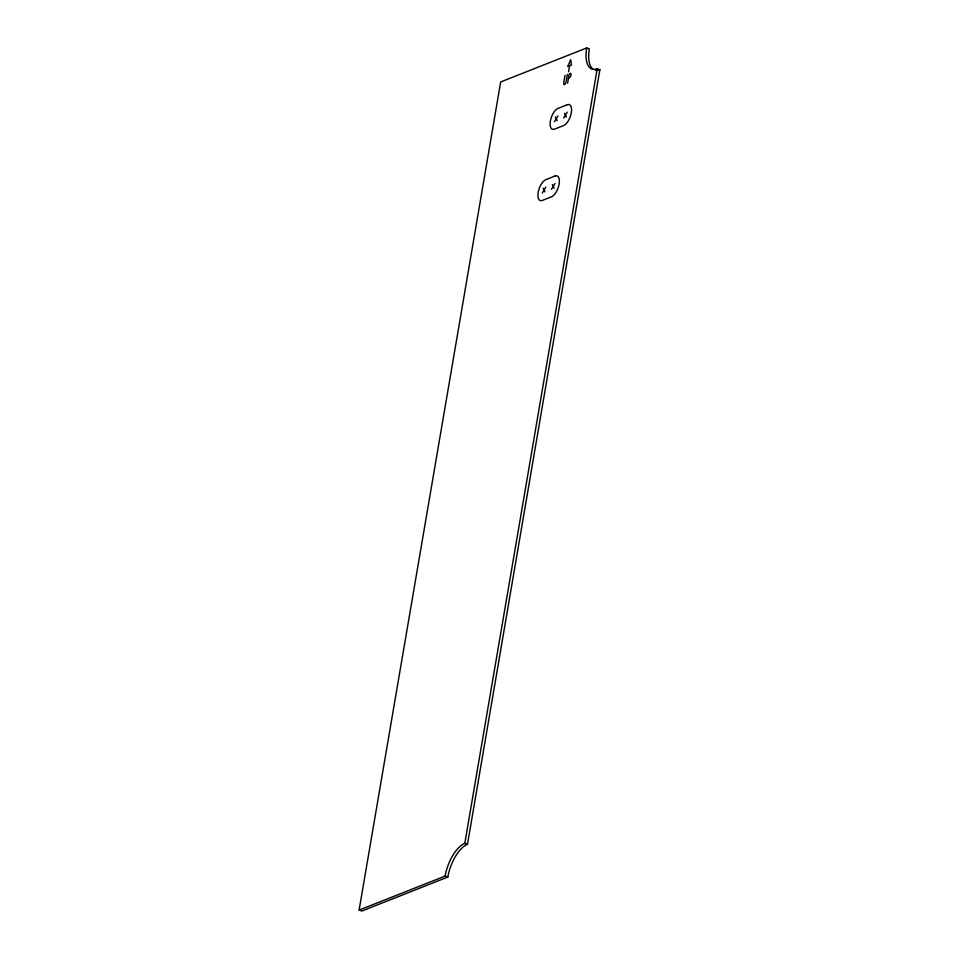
<?xml version="1.0" encoding="UTF-8"?>
<svg xmlns="http://www.w3.org/2000/svg" width="959" height="959" viewBox="0 0 959 959"><rect width="100%" height="100%" fill="white"/><g stroke="black" fill="none" stroke-linecap="round" stroke-linejoin="round"><path stroke-width="1.44" d="M586.704 47.95A28.77 13.066 -69.9 0 0 597.217 68.724L599.89 69.707L467.477 844.352A28.77 13.066 -69.9 0 0 447.829 877.041L361.783 911.05L359.11 910.067L500.67 81.959L586.704 47.95L589.377 48.933A28.77 13.066 -69.9 0 0 592.962 69.108M565.019 75.353L563.724 82.906A2.218 1.007 -69.9 0 0 564.527 84.512A2.218 1.007 -69.9 0 0 566.038 81.995L567.332 74.442M568.567 71.733L569.61 65.68M567.572 83.205L569.083 74.526L570.018 73.375A2.469 1.115 -69.9 0 1 570.929 75.162A2.469 1.115 -69.9 0 1 569.238 77.955L568.543 78.23M359.11 910.067L445.144 876.07A28.77 13.066 -69.9 0 1 464.803 843.369L597.217 68.724M554.47 121.709L557.994 115.835M563.688 118.065L567.213 112.191M542.279 192.999L545.815 187.137M551.497 189.355L555.033 183.493M464.803 843.369L467.477 844.352M445.144 876.07L447.829 877.041M564.503 113.258L566.397 116.998M555.297 116.902L557.179 120.63M552.324 184.56L554.206 188.288M543.106 188.204L544.988 191.932M599.89 69.707A28.77 13.066 -69.9 0 1 595.431 70.235M570.605 59.854L567.704 66.435L571.504 64.936L570.605 59.854M567.225 104.735L558.006 108.379A11.184 5.083 -69.9 0 0 550.37 121.086A11.184 5.083 -69.9 0 0 554.458 129.165L563.676 125.521A11.184 5.083 -69.9 0 0 571.312 112.814A11.184 5.083 -69.9 0 0 567.225 104.735M555.045 176.024L545.827 179.669A11.184 5.083 -69.9 0 0 538.179 192.387A11.184 5.083 -69.9 0 0 542.267 200.467L551.485 196.823A11.184 5.083 -69.9 0 0 559.133 184.104A11.184 5.083 -69.9 0 0 555.045 176.024"/></g></svg>
